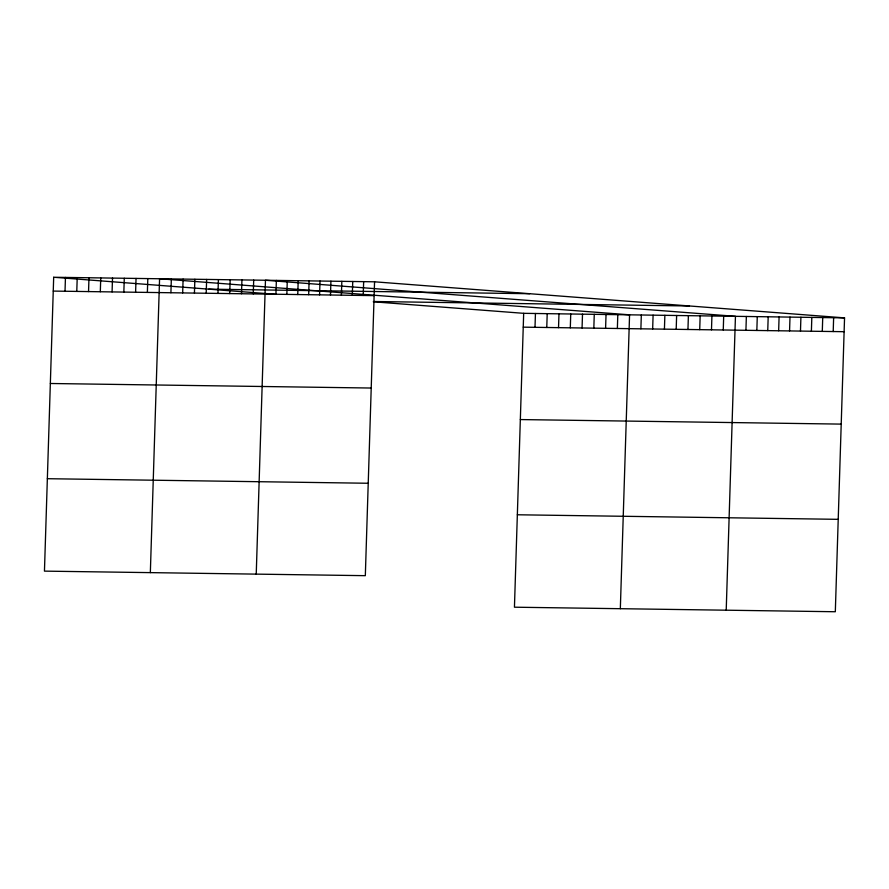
<?xml version="1.0" encoding="UTF-8"?>
<svg xmlns="http://www.w3.org/2000/svg" width="889" height="889" viewBox="0 0 889 889"><rect width="100%" height="100%" fill="white"/><g stroke="black" fill="none" stroke-linecap="round" stroke-linejoin="round"><path stroke-width="1.33" d="M53.684 277.257L44.45 571.127L365.323 575.672L374.558 281.802L53.684 277.257L274.779 294.226M65.019 291.248L65.453 277.424M76.776 291.414L77.221 277.59M88.544 291.581L88.978 277.757M100.313 291.748L100.746 277.924M112.081 291.914L112.514 278.09M123.849 292.081L124.282 278.257M135.606 292.248L136.039 278.424M147.374 292.414L147.807 278.59M150.341 572.627L159.576 278.757L629.568 314.828L620.333 608.698M170.91 292.748L171.344 278.924M182.667 292.914L183.101 279.09M194.435 293.081L194.869 279.257M206.204 293.248L206.637 279.424M217.972 293.414L218.405 279.591M229.729 293.581L230.162 279.757M241.497 293.748L241.93 279.924M253.265 293.915L253.698 280.091M256.232 574.127L265.467 280.257L735.447 316.328L726.213 610.198M275.934 294.237L276.368 280.413M286.847 294.392L287.28 280.568M297.759 294.548L298.193 280.724M308.672 294.704L309.105 280.88M319.573 294.859L320.018 281.035M330.486 295.004L330.919 281.191M341.398 295.159L341.832 281.346M352.311 295.315L352.744 281.502M363.212 295.47L363.657 281.657M373.28 301.782L523.677 313.328L514.442 607.198L835.316 611.743L844.55 317.873L374.558 281.802M535 327.319L535.445 313.495M546.768 327.485L547.202 313.661M558.536 327.652L558.97 313.828M570.305 327.819L570.738 313.995M582.062 327.985L582.506 314.161M593.83 328.152L594.263 314.328M605.598 328.319L606.031 314.495M617.366 328.486L617.799 314.662M640.891 328.819L641.325 314.995M652.659 328.986L653.093 315.162M664.427 329.152L664.861 315.328M676.196 329.319L676.629 315.495M687.953 329.486L688.386 315.662M699.721 329.652L700.154 315.828M711.489 329.819L711.922 315.995M723.257 329.986L723.69 316.162M745.927 330.308L746.36 316.484M756.839 330.464L757.272 316.64M767.752 330.619L768.185 316.795M778.653 330.764L779.086 316.951M789.565 330.919L789.999 317.106M800.478 331.075L800.911 317.262M811.39 331.23L811.824 317.406M822.292 331.386L822.725 317.562M833.204 331.541L833.638 317.717M208.782 289.158L529.655 293.714M53.251 291.081L374.125 295.626M373.802 301.504L689.453 305.972M523.677 313.328L844.55 317.873M523.243 327.152L844.117 331.697M50.351 383.492L371.224 388.037M520.332 419.564L841.216 424.109M47.35 478.704L368.235 483.26M517.342 514.775L838.216 519.332"/></g></svg>
